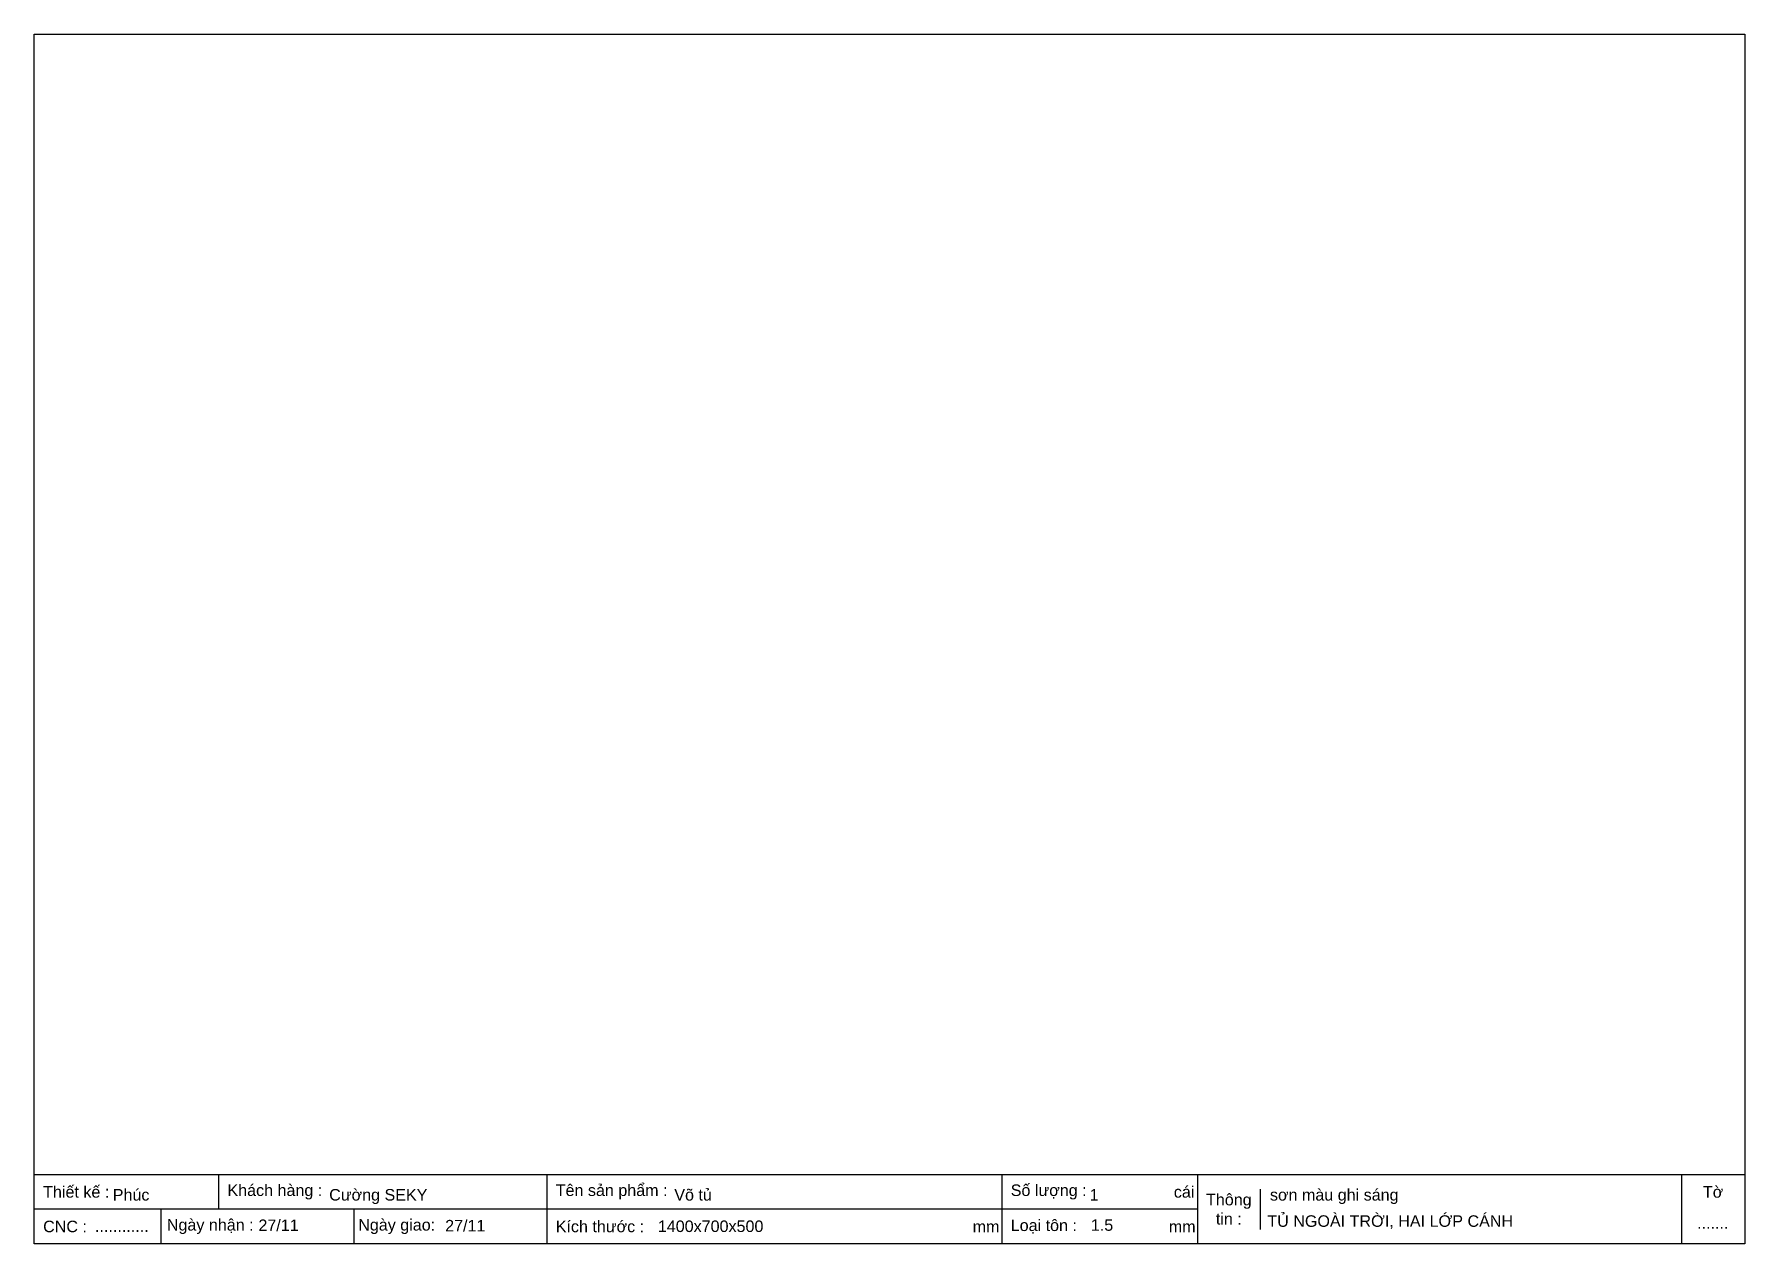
# Model space of a CAD drawing. Header units: millimetres. Extents: x 0 to 3953, y 0 to 2795.
import ezdxf

# ---------------------------------------------------------------- set-up
doc = ezdxf.new("R2010")
doc.units = ezdxf.units.MM
doc.styles.add('Arial', font='arial.ttf')

# ---------------------------------------------------------------- blocks, each defined once
blk = doc.blocks.new('KHUNG CHUẨN')
at = {"color": 7}
for p, q in [((19889.2, -28535.2), (16919.2, -28535.2)), ((17239.2, -28535.2), (17239.2, -28595.2)), ((17809.2, -28535.2), (17809.2, -28655.2)), ((18599.2, -28535.2), (18599.2, -28655.2)), ((18939.2, -28535.2), (18939.2, -28655.2)), ((19779.2, -28535.2), (19779.2, -28655.2)), ((19047.6, -28560.2), (19047.6, -28630.2)), ((18939.2, -28595.2), (16919.2, -28595.2)), ((17139.2, -28595.2), (17139.2, -28655.2)), ((17474.2, -28595.2), (17474.2, -28655.2))]:
    blk.add_line(p, q, dxfattribs=at)
blk.add_lwpolyline([(16919.2, -26555.2), (19889.2, -26555.2), (19889.2, -28655.2), (16919.2, -28655.2)], close=True, dxfattribs=at)
at = {"color": 2, "char_height": 20, "style": 'Arial'}
for s, insert, width, attachment_point in [('  Thiết kế :', (16919.2, -28565.2), 917.634, 4), ('  Khách hàng :', (17239.2, -28565.2), 917.634, 4), ('  Tên sản phẩm :', (17809.2, -28565.2), 917.634, 4), ('  Số lượng :', (18599.2, -28565.2), 917.634, 4), ('cái', (18897.9, -28565.2), 63.517, 4), ('Thông\\Ptin :', (18993.4, -28595.2), 108.311, 5), ('Tờ', (19834.2, -28565.2), 110, 5), ('  CNC :', (16919.2, -28625.2), 917.634, 4), ('  Ngày nhận :', (17134, -28625.2), 556.651, 4), ('  Ngày giao:', (17466.3, -28625.2), 556.651, 4), ('  Kích thước :', (17809.2, -28625.2), 917.634, 4), ('mm', (18548.6, -28625.2), 73.831, 4), ('  Loại tôn :', (18599.2, -28625.2), 917.634, 4), ('mm', (18889.2, -28625.2), 917.634, 4)]:
    blk.add_mtext(s, dxfattribs=dict(at, insert=insert, width=width, attachment_point=attachment_point))
at = {"color": 3, "style": 'Arial'}
for tag, p in [('#01', (17055.6, -28580.1)), ('#02', (17431.4, -28580.1)), ('#03', (18030.6, -28580.1)), ('#08', (18751.7, -28580.1)), ('#10', (19064.8, -28580.1)), ('#04', (17024.8, -28634.6)), ('#05', (17308.5, -28633)), ('#06', (17632.7, -28633.7)), ('#07', (18002, -28634.7)), ('#09', (18753.8, -28632.6)), ('#11', (19060.3, -28625.7)), ('#12', (19806.5, -28628.9))]:
    blk.add_attdef(tag, p, '', height=20, dxfattribs=at)

msp = doc.modelspace()

# ---------------------------------------------------------------- block references
at = {"color": 3, "xscale": 1.331000000005587, "yscale": 1.331000000005587, "zscale": 1.331000000005587}
msp.add_blockref('KHUNG CHUẨN', (-22519.5, 38140), dxfattribs=at).add_auto_attribs({'#03': 'Võ tủ', '#07': '1400x700x500', '#08': '1', '#09': '1.5', '#10': 'sơn màu ghi sáng', '#11': 'TỦ NGOÀI TRỜI, HAI LỚP CÁNH', '#02': 'Cường SEKY', '#05': '27/11', '#06': '27/11', '#01': 'Phúc', '#04': '............', '#12': '.......'})

doc.saveas('drawing.dxf')
